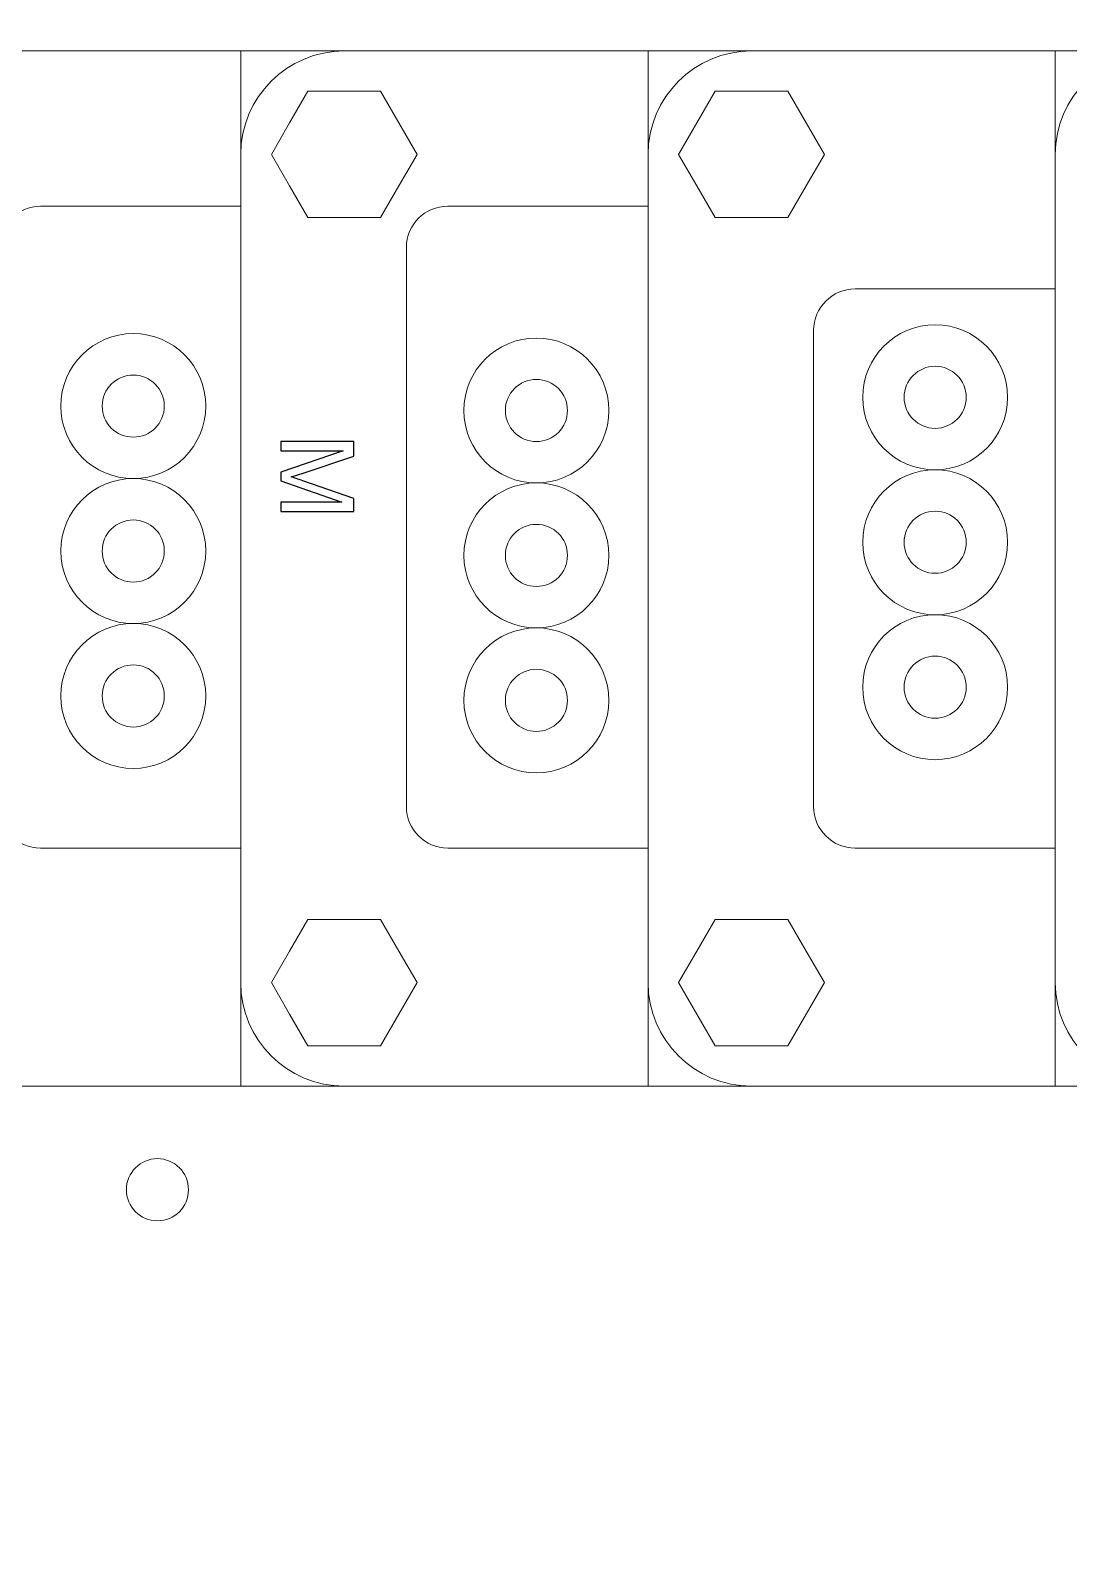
# Model space of a CAD drawing. Header units: millimetres. Extents: x -100 to 87, y -104 to 146.
# Drawn here: x -49 to 1.1, y -27.2 to 46.9 of the extents above; entities that cross this region are included whole.
import ezdxf

# ---------------------------------------------------------------- set-up
doc = ezdxf.new("R2010")
doc.units = ezdxf.units.MM
doc.header["$MEASUREMENT"] = 0
doc.layers.add('Layer 1', color=7, linetype='Continuous')

msp = doc.modelspace()

# ---------------------------------------------------------------- linework, layer by layer
at = {"layer": 'Layer 1', "color": 250, "lineweight": 20}
for points, knots in [([(54.1016, 60.9455), (54.1016, 60.9455), (54.1016, 60.9455), (54.1016, 60.9455), (54.1016, 60.9455), (51.9325, 60.9455), (50.1587, 59.2167), (50.1029, 57.0485), (50.1029, 57.0485), (50.1029, 57.0485), (50.1016, 50.9457), (50.1016, 50.9457), (50.1016, 50.9457), (50.1011, 48.1956), (47.8515, 45.9455), (45.1013, 45.9455), (45.1013, 45.9455), (45.1013, 45.9455), (-94.8981, 45.9455), (-94.8981, 45.9455), (-94.8981, 45.9455), (-97.6484, 45.9455), (-99.8984, 48.1956), (-99.8984, 50.9457), (-99.8984, 50.9457), (-99.8984, 50.9457), (-99.8984, 90.9453), (-99.8984, 90.9453), (-99.8984, 90.9453), (-99.8984, 93.6954), (-97.6484, 95.9455), (-94.8981, 95.9455), (-94.8981, 95.9455), (-94.8981, 95.9455), (45.1013, 95.9455), (45.1013, 95.9455), (45.1013, 95.9455), (47.8516, 95.9455), (50.101, 93.6954), (50.1016, 90.9453), (50.1016, 90.9453), (50.1016, 90.9453), (50.1029, 84.8425), (50.1029, 84.8425), (50.1029, 84.8425), (50.1587, 82.6743), (51.9325, 80.9455), (54.1016, 80.9455), (54.1016, 80.9455), (54.1016, 80.9455), (54.1016, 80.9455), (54.1016, 80.9455), (54.1016, 80.9455), (54.1016, 80.9455), (62.2716, 80.9455), (62.2716, 80.9455), (62.2716, 80.9455), (63.8286, 80.9455), (65.1023, 79.8324), (65.1023, 78.4719), (65.1023, 78.4719), (65.1023, 78.4719), (65.1023, 63.419), (65.1023, 63.419), (65.1023, 63.419), (65.1023, 62.0585), (63.8284, 60.9455), (62.2716, 60.9455), (62.2716, 60.9455), (62.2716, 60.9455), (54.1016, 60.9455), (54.1016, 60.9455)], [0, 0, 0, 0, 0.0526316, 0.0526316, 0.0526316, 0.0526316, 0.1052632, 0.1052632, 0.1052632, 0.1052632, 0.1578947, 0.1578947, 0.1578947, 0.1578947, 0.2105263, 0.2105263, 0.2105263, 0.2105263, 0.2631579, 0.2631579, 0.2631579, 0.2631579, 0.3157895, 0.3157895, 0.3157895, 0.3157895, 0.3684211, 0.3684211, 0.3684211, 0.3684211, 0.4210526, 0.4210526, 0.4210526, 0.4210526, 0.4736842, 0.4736842, 0.4736842, 0.4736842, 0.5263158, 0.5263158, 0.5263158, 0.5263158, 0.5789474, 0.5789474, 0.5789474, 0.5789474, 0.6315789, 0.6315789, 0.6315789, 0.6315789, 0.6842105, 0.6842105, 0.6842105, 0.6842105, 0.7368421, 0.7368421, 0.7368421, 0.7368421, 0.7894737, 0.7894737, 0.7894737, 0.7894737, 0.8421053, 0.8421053, 0.8421053, 0.8421053, 0.8947368, 0.8947368, 0.8947368, 0.8947368, 1, 1, 1, 1]), ([(-48.5599, 38.4466), (-48.5599, 38.4466), (-38.8869, 38.4466), (-38.8869, 38.4466), (-38.8869, 38.4466), (-38.8869, 38.4466), (-38.8869, 45.9454), (-38.8869, 45.9454), (-38.8869, 45.9454), (-38.8869, 45.9454), (-38.8869, 45.9455), (-38.8869, 45.9455), (-38.8869, 45.9455), (-38.8869, 45.9455), (-53.5611, 45.9455), (-53.5611, 45.9455), (-53.5611, 45.9455), (-56.3114, 45.9455), (-58.5614, 43.6953), (-58.5614, 40.9453), (-58.5614, 40.9453), (-58.5614, 40.9453), (-58.5614, 0.9457), (-58.5614, 0.9457), (-58.5614, 0.9457), (-58.5614, -1.8042), (-56.3112, -4.0545), (-53.5611, -4.0545), (-53.5611, -4.0545), (-53.5611, -4.0545), (-38.8869, -4.0545), (-38.8869, -4.0545), (-38.8869, -4.0545), (-38.8869, -4.0545), (-38.8869, 7.4466), (-38.8869, 7.4466), (-38.8869, 7.4466), (-38.8869, 7.4466), (-48.5599, 7.4466), (-48.5599, 7.4466), (-48.5599, 7.4466), (-48.5599, 7.4466), (-48.5599, 7.4466), (-48.5599, 7.4466), (-48.5599, 7.4466), (-49.6645, 7.4466), (-50.5599, 8.342), (-50.5599, 9.4465), (-50.5599, 9.4465), (-50.5599, 9.4465), (-50.5599, 34.4466), (-50.5599, 34.4466), (-50.5599, 34.4466), (-50.5599, 34.4466), (-50.5599, 36.4467), (-50.5599, 36.4467), (-50.5599, 36.4467), (-50.5599, 37.5512), (-49.6645, 38.4466), (-48.5599, 38.4466), (-48.5599, 38.4466), (-48.5599, 38.4466), (-48.5599, 38.4466), (-48.5599, 38.4466)], [0, 0, 0, 0, 0.0588235, 0.0588235, 0.0588235, 0.0588235, 0.1176471, 0.1176471, 0.1176471, 0.1176471, 0.1764706, 0.1764706, 0.1764706, 0.1764706, 0.2352941, 0.2352941, 0.2352941, 0.2352941, 0.2941176, 0.2941176, 0.2941176, 0.2941176, 0.3529412, 0.3529412, 0.3529412, 0.3529412, 0.4117647, 0.4117647, 0.4117647, 0.4117647, 0.4705882, 0.4705882, 0.4705882, 0.4705882, 0.5294118, 0.5294118, 0.5294118, 0.5294118, 0.5882353, 0.5882353, 0.5882353, 0.5882353, 0.6470588, 0.6470588, 0.6470588, 0.6470588, 0.7058824, 0.7058824, 0.7058824, 0.7058824, 0.7647059, 0.7647059, 0.7647059, 0.7647059, 0.8235294, 0.8235294, 0.8235294, 0.8235294, 0.8823529, 0.8823529, 0.8823529, 0.8823529, 1, 1, 1, 1]), ([(-28.8854, 38.4466), (-28.8854, 38.4466), (-19.2124, 38.4466), (-19.2124, 38.4466), (-19.2124, 38.4466), (-19.2124, 38.4466), (-19.2124, 45.9454), (-19.2124, 45.9454), (-19.2124, 45.9454), (-19.2124, 45.9454), (-19.2124, 45.9455), (-19.2124, 45.9455), (-19.2124, 45.9455), (-19.2124, 45.9455), (-33.8866, 45.9455), (-33.8866, 45.9455), (-33.8866, 45.9455), (-36.6369, 45.9455), (-38.8869, 43.6953), (-38.8869, 40.9453), (-38.8869, 40.9453), (-38.8869, 40.9453), (-38.8869, 0.9457), (-38.8869, 0.9457), (-38.8869, 0.9457), (-38.8869, -1.8042), (-36.6367, -4.0545), (-33.8866, -4.0545), (-33.8866, -4.0545), (-33.8866, -4.0545), (-19.2124, -4.0545), (-19.2124, -4.0545), (-19.2124, -4.0545), (-19.2124, -4.0545), (-19.2124, 7.4466), (-19.2124, 7.4466), (-19.2124, 7.4466), (-19.2124, 7.4466), (-28.8854, 7.4466), (-28.8854, 7.4466), (-28.8854, 7.4466), (-28.8854, 7.4466), (-28.8854, 7.4466), (-28.8854, 7.4466), (-28.8854, 7.4466), (-29.99, 7.4466), (-30.8854, 8.342), (-30.8854, 9.4465), (-30.8854, 9.4465), (-30.8854, 9.4465), (-30.8854, 34.4466), (-30.8854, 34.4466), (-30.8854, 34.4466), (-30.8854, 34.4466), (-30.8854, 36.4467), (-30.8854, 36.4467), (-30.8854, 36.4467), (-30.8854, 37.5512), (-29.99, 38.4466), (-28.8854, 38.4466), (-28.8854, 38.4466), (-28.8854, 38.4466), (-28.8854, 38.4466), (-28.8854, 38.4466)], [0, 0, 0, 0, 0.0588235, 0.0588235, 0.0588235, 0.0588235, 0.1176471, 0.1176471, 0.1176471, 0.1176471, 0.1764706, 0.1764706, 0.1764706, 0.1764706, 0.2352941, 0.2352941, 0.2352941, 0.2352941, 0.2941176, 0.2941176, 0.2941176, 0.2941176, 0.3529412, 0.3529412, 0.3529412, 0.3529412, 0.4117647, 0.4117647, 0.4117647, 0.4117647, 0.4705882, 0.4705882, 0.4705882, 0.4705882, 0.5294118, 0.5294118, 0.5294118, 0.5294118, 0.5882353, 0.5882353, 0.5882353, 0.5882353, 0.6470588, 0.6470588, 0.6470588, 0.6470588, 0.7058824, 0.7058824, 0.7058824, 0.7058824, 0.7647059, 0.7647059, 0.7647059, 0.7647059, 0.8235294, 0.8235294, 0.8235294, 0.8235294, 0.8823529, 0.8823529, 0.8823529, 0.8823529, 1, 1, 1, 1]), ([(-9.2109, 34.4466), (-9.2109, 34.4466), (0.4621, 34.4466), (0.4621, 34.4466), (0.4621, 34.4466), (0.4621, 34.4466), (0.4621, 45.9454), (0.4621, 45.9454), (0.4621, 45.9454), (0.4621, 45.9454), (0.4621, 45.9455), (0.4621, 45.9455), (0.4621, 45.9455), (0.4621, 45.9455), (-14.2121, 45.9455), (-14.2121, 45.9455), (-14.2121, 45.9455), (-16.9624, 45.9455), (-19.2124, 43.6953), (-19.2124, 40.9453), (-19.2124, 40.9453), (-19.2124, 40.9453), (-19.2124, 0.9457), (-19.2124, 0.9457), (-19.2124, 0.9457), (-19.2124, -1.8042), (-16.9622, -4.0545), (-14.2121, -4.0545), (-14.2121, -4.0545), (-14.2121, -4.0545), (0.4621, -4.0545), (0.4621, -4.0545), (0.4621, -4.0545), (0.4621, -4.0545), (0.4621, 7.4466), (0.4621, 7.4466), (0.4621, 7.4466), (0.4621, 7.4466), (-9.2109, 7.4466), (-9.2109, 7.4466), (-9.2109, 7.4466), (-9.2109, 7.4466), (-9.2109, 7.4466), (-9.2109, 7.4466), (-9.2109, 7.4466), (-10.3155, 7.4466), (-11.2109, 8.342), (-11.2109, 9.4465), (-11.2109, 9.4465), (-11.2109, 9.4465), (-11.2109, 30.4466), (-11.2109, 30.4466), (-11.2109, 30.4466), (-11.2109, 30.4466), (-11.2109, 32.4467), (-11.2109, 32.4467), (-11.2109, 32.4467), (-11.2109, 33.5512), (-10.3155, 34.4466), (-9.2109, 34.4466), (-9.2109, 34.4466), (-9.2109, 34.4466), (-9.2109, 34.4466), (-9.2109, 34.4466)], [0, 0, 0, 0, 0.0588235, 0.0588235, 0.0588235, 0.0588235, 0.1176471, 0.1176471, 0.1176471, 0.1176471, 0.1764706, 0.1764706, 0.1764706, 0.1764706, 0.2352941, 0.2352941, 0.2352941, 0.2352941, 0.2941176, 0.2941176, 0.2941176, 0.2941176, 0.3529412, 0.3529412, 0.3529412, 0.3529412, 0.4117647, 0.4117647, 0.4117647, 0.4117647, 0.4705882, 0.4705882, 0.4705882, 0.4705882, 0.5294118, 0.5294118, 0.5294118, 0.5294118, 0.5882353, 0.5882353, 0.5882353, 0.5882353, 0.6470588, 0.6470588, 0.6470588, 0.6470588, 0.7058824, 0.7058824, 0.7058824, 0.7058824, 0.7647059, 0.7647059, 0.7647059, 0.7647059, 0.8235294, 0.8235294, 0.8235294, 0.8235294, 0.8823529, 0.8823529, 0.8823529, 0.8823529, 1, 1, 1, 1]), ([(10.4636, 34.4466), (10.4636, 34.4466), (20.1366, 34.4466), (20.1366, 34.4466), (20.1366, 34.4466), (20.1366, 34.4466), (20.1366, 45.9454), (20.1366, 45.9454), (20.1366, 45.9454), (20.1366, 45.9454), (20.1366, 45.9455), (20.1366, 45.9455), (20.1366, 45.9455), (20.1366, 45.9455), (5.4624, 45.9455), (5.4624, 45.9455), (5.4624, 45.9455), (2.7121, 45.9455), (0.4621, 43.6953), (0.4621, 40.9453), (0.4621, 40.9453), (0.4621, 40.9453), (0.4621, 0.9457), (0.4621, 0.9457), (0.4621, 0.9457), (0.4621, -1.8042), (2.7123, -4.0545), (5.4624, -4.0545), (5.4624, -4.0545), (5.4624, -4.0545), (20.1366, -4.0545), (20.1366, -4.0545), (20.1366, -4.0545), (20.1366, -4.0545), (20.1366, 7.4466), (20.1366, 7.4466), (20.1366, 7.4466), (20.1366, 7.4466), (10.4636, 7.4466), (10.4636, 7.4466), (10.4636, 7.4466), (10.4636, 7.4466), (10.4636, 7.4466), (10.4636, 7.4466), (10.4636, 7.4466), (9.359, 7.4466), (8.4636, 8.342), (8.4636, 9.4465), (8.4636, 9.4465), (8.4636, 9.4465), (8.4636, 30.4466), (8.4636, 30.4466), (8.4636, 30.4466), (8.4636, 30.4466), (8.4636, 32.4467), (8.4636, 32.4467), (8.4636, 32.4467), (8.4636, 33.5512), (9.359, 34.4466), (10.4636, 34.4466), (10.4636, 34.4466), (10.4636, 34.4466), (10.4636, 34.4466), (10.4636, 34.4466)], [0, 0, 0, 0, 0.0588235, 0.0588235, 0.0588235, 0.0588235, 0.1176471, 0.1176471, 0.1176471, 0.1176471, 0.1764706, 0.1764706, 0.1764706, 0.1764706, 0.2352941, 0.2352941, 0.2352941, 0.2352941, 0.2941176, 0.2941176, 0.2941176, 0.2941176, 0.3529412, 0.3529412, 0.3529412, 0.3529412, 0.4117647, 0.4117647, 0.4117647, 0.4117647, 0.4705882, 0.4705882, 0.4705882, 0.4705882, 0.5294118, 0.5294118, 0.5294118, 0.5294118, 0.5882353, 0.5882353, 0.5882353, 0.5882353, 0.6470588, 0.6470588, 0.6470588, 0.6470588, 0.7058824, 0.7058824, 0.7058824, 0.7058824, 0.7647059, 0.7647059, 0.7647059, 0.7647059, 0.8235294, 0.8235294, 0.8235294, 0.8235294, 0.8823529, 0.8823529, 0.8823529, 0.8823529, 1, 1, 1, 1]), ([(-30.3679, 40.9454), (-30.3679, 40.9454), (-31.2476, 39.4215), (-31.2476, 39.4215), (-31.2476, 39.4215), (-31.2476, 39.4215), (-32.1274, 37.8978), (-32.1274, 37.8978), (-32.1274, 37.8978), (-32.1274, 37.8978), (-33.8869, 37.8978), (-33.8869, 37.8978), (-33.8869, 37.8978), (-33.8869, 37.8978), (-35.6464, 37.8978), (-35.6464, 37.8978), (-35.6464, 37.8978), (-35.6464, 37.8978), (-36.5262, 39.4215), (-36.5262, 39.4215), (-36.5262, 39.4215), (-36.5262, 39.4215), (-37.4059, 40.9454), (-37.4059, 40.9454), (-37.4059, 40.9454), (-37.4059, 40.9454), (-36.5262, 42.4693), (-36.5262, 42.4693), (-36.5262, 42.4693), (-36.5262, 42.4693), (-35.6464, 43.993), (-35.6464, 43.993), (-35.6464, 43.993), (-35.6464, 43.993), (-33.8869, 43.993), (-33.8869, 43.993), (-33.8869, 43.993), (-33.8869, 43.993), (-32.1274, 43.993), (-32.1274, 43.993), (-32.1274, 43.993), (-32.1274, 43.993), (-31.2476, 42.4693), (-31.2476, 42.4693), (-31.2476, 42.4693), (-31.2476, 42.4693), (-30.3679, 40.9454), (-30.3679, 40.9454)], [0, 0, 0, 0, 0.0769231, 0.0769231, 0.0769231, 0.0769231, 0.1538462, 0.1538462, 0.1538462, 0.1538462, 0.2307692, 0.2307692, 0.2307692, 0.2307692, 0.3076923, 0.3076923, 0.3076923, 0.3076923, 0.3846154, 0.3846154, 0.3846154, 0.3846154, 0.4615385, 0.4615385, 0.4615385, 0.4615385, 0.5384615, 0.5384615, 0.5384615, 0.5384615, 0.6153846, 0.6153846, 0.6153846, 0.6153846, 0.6923077, 0.6923077, 0.6923077, 0.6923077, 0.7692308, 0.7692308, 0.7692308, 0.7692308, 0.8461538, 0.8461538, 0.8461538, 0.8461538, 1, 1, 1, 1]), ([(-10.6934, 40.9454), (-10.6934, 40.9454), (-11.5731, 39.4215), (-11.5731, 39.4215), (-11.5731, 39.4215), (-11.5731, 39.4215), (-12.4529, 37.8978), (-12.4529, 37.8978), (-12.4529, 37.8978), (-12.4529, 37.8978), (-14.2124, 37.8978), (-14.2124, 37.8978), (-14.2124, 37.8978), (-14.2124, 37.8978), (-15.9719, 37.8978), (-15.9719, 37.8978), (-15.9719, 37.8978), (-15.9719, 37.8978), (-16.8517, 39.4215), (-16.8517, 39.4215), (-16.8517, 39.4215), (-16.8517, 39.4215), (-17.7314, 40.9454), (-17.7314, 40.9454), (-17.7314, 40.9454), (-17.7314, 40.9454), (-16.8517, 42.4693), (-16.8517, 42.4693), (-16.8517, 42.4693), (-16.8517, 42.4693), (-15.9719, 43.993), (-15.9719, 43.993), (-15.9719, 43.993), (-15.9719, 43.993), (-14.2124, 43.993), (-14.2124, 43.993), (-14.2124, 43.993), (-14.2124, 43.993), (-12.4529, 43.993), (-12.4529, 43.993), (-12.4529, 43.993), (-12.4529, 43.993), (-11.5731, 42.4693), (-11.5731, 42.4693), (-11.5731, 42.4693), (-11.5731, 42.4693), (-10.6934, 40.9454), (-10.6934, 40.9454)], [0, 0, 0, 0, 0.0769231, 0.0769231, 0.0769231, 0.0769231, 0.1538462, 0.1538462, 0.1538462, 0.1538462, 0.2307692, 0.2307692, 0.2307692, 0.2307692, 0.3076923, 0.3076923, 0.3076923, 0.3076923, 0.3846154, 0.3846154, 0.3846154, 0.3846154, 0.4615385, 0.4615385, 0.4615385, 0.4615385, 0.5384615, 0.5384615, 0.5384615, 0.5384615, 0.6153846, 0.6153846, 0.6153846, 0.6153846, 0.6923077, 0.6923077, 0.6923077, 0.6923077, 0.7692308, 0.7692308, 0.7692308, 0.7692308, 0.8461538, 0.8461538, 0.8461538, 0.8461538, 1, 1, 1, 1]), ([(-1.8423, 29.2148), (-1.8423, 27.2817), (-3.4093, 25.7148), (-5.3423, 25.7148), (-5.3423, 25.7148), (-7.2753, 25.7148), (-8.8423, 27.2817), (-8.8423, 29.2148), (-8.8423, 29.2148), (-8.8423, 31.1479), (-7.2753, 32.7148), (-5.3423, 32.7148), (-5.3423, 32.7148), (-3.4093, 32.7148), (-1.8423, 31.1479), (-1.8423, 29.2148)], [0, 0, 0, 0, 0.2, 0.2, 0.2, 0.2, 0.4, 0.4, 0.4, 0.4, 0.6, 0.6, 0.6, 0.6, 1, 1, 1, 1]), ([(-40.5773, 28.7914), (-40.5773, 26.8583), (-42.1443, 25.2914), (-44.0773, 25.2914), (-44.0773, 25.2914), (-46.0103, 25.2914), (-47.5773, 26.8583), (-47.5773, 28.7914), (-47.5773, 28.7914), (-47.5773, 30.7245), (-46.0103, 32.2914), (-44.0773, 32.2914), (-44.0773, 32.2914), (-42.1443, 32.2914), (-40.5773, 30.7245), (-40.5773, 28.7914)], [0, 0, 0, 0, 0.2, 0.2, 0.2, 0.2, 0.4, 0.4, 0.4, 0.4, 0.6, 0.6, 0.6, 0.6, 1, 1, 1, 1]), ([(-21.1039, 28.5798), (-21.1039, 26.6467), (-22.6709, 25.0798), (-24.6039, 25.0798), (-24.6039, 25.0798), (-26.5369, 25.0798), (-28.1039, 26.6467), (-28.1039, 28.5798), (-28.1039, 28.5798), (-28.1039, 30.5129), (-26.5369, 32.0798), (-24.6039, 32.0798), (-24.6039, 32.0798), (-22.6709, 32.0798), (-21.1039, 30.5129), (-21.1039, 28.5798)], [0, 0, 0, 0, 0.2, 0.2, 0.2, 0.2, 0.4, 0.4, 0.4, 0.4, 0.6, 0.6, 0.6, 0.6, 1, 1, 1, 1]), ([(-3.8423, 29.2148), (-3.8423, 28.3864), (-4.5139, 27.7148), (-5.3423, 27.7148), (-5.3423, 27.7148), (-6.1707, 27.7148), (-6.8423, 28.3864), (-6.8423, 29.2148), (-6.8423, 29.2148), (-6.8423, 30.0432), (-6.1707, 30.7148), (-5.3423, 30.7148), (-5.3423, 30.7148), (-4.5139, 30.7148), (-3.8423, 30.0432), (-3.8423, 29.2148)], [0, 0, 0, 0, 0.2, 0.2, 0.2, 0.2, 0.4, 0.4, 0.4, 0.4, 0.6, 0.6, 0.6, 0.6, 1, 1, 1, 1]), ([(-42.5773, 28.7914), (-42.5773, 27.963), (-43.2489, 27.2914), (-44.0773, 27.2914), (-44.0773, 27.2914), (-44.9057, 27.2914), (-45.5773, 27.963), (-45.5773, 28.7914), (-45.5773, 28.7914), (-45.5773, 29.6198), (-44.9057, 30.2914), (-44.0773, 30.2914), (-44.0773, 30.2914), (-43.2489, 30.2914), (-42.5773, 29.6198), (-42.5773, 28.7914)], [0, 0, 0, 0, 0.2, 0.2, 0.2, 0.2, 0.4, 0.4, 0.4, 0.4, 0.6, 0.6, 0.6, 0.6, 1, 1, 1, 1]), ([(-23.1039, 28.5798), (-23.1039, 27.7514), (-23.7755, 27.0798), (-24.6039, 27.0798), (-24.6039, 27.0798), (-25.4323, 27.0798), (-26.1039, 27.7514), (-26.1039, 28.5798), (-26.1039, 28.5798), (-26.1039, 29.4082), (-25.4323, 30.0798), (-24.6039, 30.0798), (-24.6039, 30.0798), (-23.7755, 30.0798), (-23.1039, 29.4082), (-23.1039, 28.5798)], [0, 0, 0, 0, 0.2, 0.2, 0.2, 0.2, 0.4, 0.4, 0.4, 0.4, 0.6, 0.6, 0.6, 0.6, 1, 1, 1, 1]), ([(-40.5773, 21.7914), (-40.5773, 19.8583), (-42.1443, 18.2914), (-44.0773, 18.2914), (-44.0773, 18.2914), (-46.0103, 18.2914), (-47.5773, 19.8583), (-47.5773, 21.7914), (-47.5773, 21.7914), (-47.5773, 23.7245), (-46.0103, 25.2914), (-44.0773, 25.2914), (-44.0773, 25.2914), (-42.1443, 25.2914), (-40.5773, 23.7245), (-40.5773, 21.7914)], [0, 0, 0, 0, 0.2, 0.2, 0.2, 0.2, 0.4, 0.4, 0.4, 0.4, 0.6, 0.6, 0.6, 0.6, 1, 1, 1, 1]), ([(-1.8423, 22.2148), (-1.8423, 20.2817), (-3.4093, 18.7148), (-5.3423, 18.7148), (-5.3423, 18.7148), (-7.2753, 18.7148), (-8.8423, 20.2817), (-8.8423, 22.2148), (-8.8423, 22.2148), (-8.8423, 24.1479), (-7.2753, 25.7148), (-5.3423, 25.7148), (-5.3423, 25.7148), (-3.4093, 25.7148), (-1.8423, 24.1479), (-1.8423, 22.2148)], [0, 0, 0, 0, 0.2, 0.2, 0.2, 0.2, 0.4, 0.4, 0.4, 0.4, 0.6, 0.6, 0.6, 0.6, 1, 1, 1, 1]), ([(-21.1039, 21.5798), (-21.1039, 19.6467), (-22.6709, 18.0798), (-24.6039, 18.0798), (-24.6039, 18.0798), (-26.5369, 18.0798), (-28.1039, 19.6467), (-28.1039, 21.5798), (-28.1039, 21.5798), (-28.1039, 23.5129), (-26.5369, 25.0798), (-24.6039, 25.0798), (-24.6039, 25.0798), (-22.6709, 25.0798), (-21.1039, 23.5129), (-21.1039, 21.5798)], [0, 0, 0, 0, 0.2, 0.2, 0.2, 0.2, 0.4, 0.4, 0.4, 0.4, 0.6, 0.6, 0.6, 0.6, 1, 1, 1, 1]), ([(-42.5773, 21.7914), (-42.5773, 20.963), (-43.2489, 20.2914), (-44.0773, 20.2914), (-44.0773, 20.2914), (-44.9057, 20.2914), (-45.5773, 20.963), (-45.5773, 21.7914), (-45.5773, 21.7914), (-45.5773, 22.6198), (-44.9057, 23.2914), (-44.0773, 23.2914), (-44.0773, 23.2914), (-43.2489, 23.2914), (-42.5773, 22.6198), (-42.5773, 21.7914)], [0, 0, 0, 0, 0.2, 0.2, 0.2, 0.2, 0.4, 0.4, 0.4, 0.4, 0.6, 0.6, 0.6, 0.6, 1, 1, 1, 1]), ([(-23.1039, 21.5798), (-23.1039, 20.7514), (-23.7755, 20.0798), (-24.6039, 20.0798), (-24.6039, 20.0798), (-25.4323, 20.0798), (-26.1039, 20.7514), (-26.1039, 21.5798), (-26.1039, 21.5798), (-26.1039, 22.4082), (-25.4323, 23.0798), (-24.6039, 23.0798), (-24.6039, 23.0798), (-23.7755, 23.0798), (-23.1039, 22.4082), (-23.1039, 21.5798)], [0, 0, 0, 0, 0.2, 0.2, 0.2, 0.2, 0.4, 0.4, 0.4, 0.4, 0.6, 0.6, 0.6, 0.6, 1, 1, 1, 1]), ([(-3.8423, 22.2148), (-3.8423, 21.3864), (-4.5139, 20.7148), (-5.3423, 20.7148), (-5.3423, 20.7148), (-6.1707, 20.7148), (-6.8423, 21.3864), (-6.8423, 22.2148), (-6.8423, 22.2148), (-6.8423, 23.0432), (-6.1707, 23.7148), (-5.3423, 23.7148), (-5.3423, 23.7148), (-4.5139, 23.7148), (-3.8423, 23.0432), (-3.8423, 22.2148)], [0, 0, 0, 0, 0.2, 0.2, 0.2, 0.2, 0.4, 0.4, 0.4, 0.4, 0.6, 0.6, 0.6, 0.6, 1, 1, 1, 1]), ([(-1.8423, 15.2148), (-1.8423, 13.2817), (-3.4093, 11.7148), (-5.3423, 11.7148), (-5.3423, 11.7148), (-7.2753, 11.7148), (-8.8423, 13.2817), (-8.8423, 15.2148), (-8.8423, 15.2148), (-8.8423, 17.1479), (-7.2753, 18.7148), (-5.3423, 18.7148), (-5.3423, 18.7148), (-3.4093, 18.7148), (-1.8423, 17.1479), (-1.8423, 15.2148)], [0, 0, 0, 0, 0.2, 0.2, 0.2, 0.2, 0.4, 0.4, 0.4, 0.4, 0.6, 0.6, 0.6, 0.6, 1, 1, 1, 1]), ([(-40.5773, 14.7914), (-40.5773, 12.8583), (-42.1443, 11.2914), (-44.0773, 11.2914), (-44.0773, 11.2914), (-46.0103, 11.2914), (-47.5773, 12.8583), (-47.5773, 14.7914), (-47.5773, 14.7914), (-47.5773, 16.7245), (-46.0103, 18.2914), (-44.0773, 18.2914), (-44.0773, 18.2914), (-42.1443, 18.2914), (-40.5773, 16.7245), (-40.5773, 14.7914)], [0, 0, 0, 0, 0.2, 0.2, 0.2, 0.2, 0.4, 0.4, 0.4, 0.4, 0.6, 0.6, 0.6, 0.6, 1, 1, 1, 1]), ([(-21.1039, 14.5798), (-21.1039, 12.6467), (-22.6709, 11.0798), (-24.6039, 11.0798), (-24.6039, 11.0798), (-26.5369, 11.0798), (-28.1039, 12.6467), (-28.1039, 14.5798), (-28.1039, 14.5798), (-28.1039, 16.5129), (-26.5369, 18.0798), (-24.6039, 18.0798), (-24.6039, 18.0798), (-22.6709, 18.0798), (-21.1039, 16.5129), (-21.1039, 14.5798)], [0, 0, 0, 0, 0.2, 0.2, 0.2, 0.2, 0.4, 0.4, 0.4, 0.4, 0.6, 0.6, 0.6, 0.6, 1, 1, 1, 1]), ([(-3.8423, 15.2148), (-3.8423, 14.3864), (-4.5139, 13.7148), (-5.3423, 13.7148), (-5.3423, 13.7148), (-6.1707, 13.7148), (-6.8423, 14.3864), (-6.8423, 15.2148), (-6.8423, 15.2148), (-6.8423, 16.0432), (-6.1707, 16.7148), (-5.3423, 16.7148), (-5.3423, 16.7148), (-4.5139, 16.7148), (-3.8423, 16.0432), (-3.8423, 15.2148)], [0, 0, 0, 0, 0.2, 0.2, 0.2, 0.2, 0.4, 0.4, 0.4, 0.4, 0.6, 0.6, 0.6, 0.6, 1, 1, 1, 1]), ([(-42.5773, 14.7914), (-42.5773, 13.963), (-43.2489, 13.2914), (-44.0773, 13.2914), (-44.0773, 13.2914), (-44.9057, 13.2914), (-45.5773, 13.963), (-45.5773, 14.7914), (-45.5773, 14.7914), (-45.5773, 15.6198), (-44.9057, 16.2914), (-44.0773, 16.2914), (-44.0773, 16.2914), (-43.2489, 16.2914), (-42.5773, 15.6198), (-42.5773, 14.7914)], [0, 0, 0, 0, 0.2, 0.2, 0.2, 0.2, 0.4, 0.4, 0.4, 0.4, 0.6, 0.6, 0.6, 0.6, 1, 1, 1, 1]), ([(-23.1039, 14.5798), (-23.1039, 13.7514), (-23.7755, 13.0798), (-24.6039, 13.0798), (-24.6039, 13.0798), (-25.4323, 13.0798), (-26.1039, 13.7514), (-26.1039, 14.5798), (-26.1039, 14.5798), (-26.1039, 15.4082), (-25.4323, 16.0798), (-24.6039, 16.0798), (-24.6039, 16.0798), (-23.7755, 16.0798), (-23.1039, 15.4082), (-23.1039, 14.5798)], [0, 0, 0, 0, 0.2, 0.2, 0.2, 0.2, 0.4, 0.4, 0.4, 0.4, 0.6, 0.6, 0.6, 0.6, 1, 1, 1, 1]), ([(-30.3679, 0.9455), (-30.3679, 0.9455), (-31.2476, -0.5784), (-31.2476, -0.5784), (-31.2476, -0.5784), (-31.2476, -0.5784), (-32.1274, -2.1021), (-32.1274, -2.1021), (-32.1274, -2.1021), (-32.1274, -2.1021), (-33.8869, -2.1021), (-33.8869, -2.1021), (-33.8869, -2.1021), (-33.8869, -2.1021), (-35.6464, -2.1021), (-35.6464, -2.1021), (-35.6464, -2.1021), (-35.6464, -2.1021), (-36.5262, -0.5784), (-36.5262, -0.5784), (-36.5262, -0.5784), (-36.5262, -0.5784), (-37.4059, 0.9455), (-37.4059, 0.9455), (-37.4059, 0.9455), (-37.4059, 0.9455), (-36.5262, 2.4694), (-36.5262, 2.4694), (-36.5262, 2.4694), (-36.5262, 2.4694), (-35.6464, 3.9931), (-35.6464, 3.9931), (-35.6464, 3.9931), (-35.6464, 3.9931), (-33.8869, 3.9931), (-33.8869, 3.9931), (-33.8869, 3.9931), (-33.8869, 3.9931), (-32.1274, 3.9931), (-32.1274, 3.9931), (-32.1274, 3.9931), (-32.1274, 3.9931), (-31.2476, 2.4694), (-31.2476, 2.4694), (-31.2476, 2.4694), (-31.2476, 2.4694), (-30.3679, 0.9455), (-30.3679, 0.9455)], [0, 0, 0, 0, 0.0769231, 0.0769231, 0.0769231, 0.0769231, 0.1538462, 0.1538462, 0.1538462, 0.1538462, 0.2307692, 0.2307692, 0.2307692, 0.2307692, 0.3076923, 0.3076923, 0.3076923, 0.3076923, 0.3846154, 0.3846154, 0.3846154, 0.3846154, 0.4615385, 0.4615385, 0.4615385, 0.4615385, 0.5384615, 0.5384615, 0.5384615, 0.5384615, 0.6153846, 0.6153846, 0.6153846, 0.6153846, 0.6923077, 0.6923077, 0.6923077, 0.6923077, 0.7692308, 0.7692308, 0.7692308, 0.7692308, 0.8461538, 0.8461538, 0.8461538, 0.8461538, 1, 1, 1, 1]), ([(-10.6934, 0.9455), (-10.6934, 0.9455), (-11.5731, -0.5784), (-11.5731, -0.5784), (-11.5731, -0.5784), (-11.5731, -0.5784), (-12.4529, -2.1021), (-12.4529, -2.1021), (-12.4529, -2.1021), (-12.4529, -2.1021), (-14.2124, -2.1021), (-14.2124, -2.1021), (-14.2124, -2.1021), (-14.2124, -2.1021), (-15.9719, -2.1021), (-15.9719, -2.1021), (-15.9719, -2.1021), (-15.9719, -2.1021), (-16.8517, -0.5784), (-16.8517, -0.5784), (-16.8517, -0.5784), (-16.8517, -0.5784), (-17.7314, 0.9455), (-17.7314, 0.9455), (-17.7314, 0.9455), (-17.7314, 0.9455), (-16.8517, 2.4694), (-16.8517, 2.4694), (-16.8517, 2.4694), (-16.8517, 2.4694), (-15.9719, 3.9931), (-15.9719, 3.9931), (-15.9719, 3.9931), (-15.9719, 3.9931), (-14.2124, 3.9931), (-14.2124, 3.9931), (-14.2124, 3.9931), (-14.2124, 3.9931), (-12.4529, 3.9931), (-12.4529, 3.9931), (-12.4529, 3.9931), (-12.4529, 3.9931), (-11.5731, 2.4694), (-11.5731, 2.4694), (-11.5731, 2.4694), (-11.5731, 2.4694), (-10.6934, 0.9455), (-10.6934, 0.9455)], [0, 0, 0, 0, 0.0769231, 0.0769231, 0.0769231, 0.0769231, 0.1538462, 0.1538462, 0.1538462, 0.1538462, 0.2307692, 0.2307692, 0.2307692, 0.2307692, 0.3076923, 0.3076923, 0.3076923, 0.3076923, 0.3846154, 0.3846154, 0.3846154, 0.3846154, 0.4615385, 0.4615385, 0.4615385, 0.4615385, 0.5384615, 0.5384615, 0.5384615, 0.5384615, 0.6153846, 0.6153846, 0.6153846, 0.6153846, 0.6923077, 0.6923077, 0.6923077, 0.6923077, 0.7692308, 0.7692308, 0.7692308, 0.7692308, 0.8461538, 0.8461538, 0.8461538, 0.8461538, 1, 1, 1, 1]), ([(56.0896, -39.0545), (56.0896, -39.0545), (56.0896, -39.0545), (56.0896, -39.0545), (56.0896, -39.0545), (53.9205, -39.0545), (52.1467, -40.7833), (52.0909, -42.9515), (52.0909, -42.9515), (52.0909, -42.9515), (52.0896, -49.0543), (52.0896, -49.0543), (52.0896, -49.0543), (52.0891, -51.8044), (49.8395, -54.0545), (47.0893, -54.0545), (47.0893, -54.0545), (47.0893, -54.0545), (-92.9101, -54.0545), (-92.9101, -54.0545), (-92.9101, -54.0545), (-95.6604, -54.0545), (-97.9104, -51.8044), (-97.9104, -49.0543), (-97.9104, -49.0543), (-97.9104, -49.0543), (-97.9104, -9.0547), (-97.9104, -9.0547), (-97.9104, -9.0547), (-97.9104, -6.3046), (-95.6604, -4.0545), (-92.9101, -4.0545), (-92.9101, -4.0545), (-92.9101, -4.0545), (47.0893, -4.0545), (47.0893, -4.0545), (47.0893, -4.0545), (49.8396, -4.0545), (52.089, -6.3046), (52.0896, -9.0547), (52.0896, -9.0547), (52.0896, -9.0547), (52.0909, -15.1575), (52.0909, -15.1575), (52.0909, -15.1575), (52.1467, -17.3257), (53.9205, -19.0545), (56.0896, -19.0545), (56.0896, -19.0545), (56.0896, -19.0545), (56.0896, -19.0545), (56.0896, -19.0545), (56.0896, -19.0545), (56.0896, -19.0545), (64.2596, -19.0545), (64.2596, -19.0545), (64.2596, -19.0545), (65.8166, -19.0545), (67.0903, -20.1676), (67.0903, -21.5281), (67.0903, -21.5281), (67.0903, -21.5281), (67.0903, -36.581), (67.0903, -36.581), (67.0903, -36.581), (67.0903, -37.9415), (65.8164, -39.0545), (64.2596, -39.0545), (64.2596, -39.0545), (64.2596, -39.0545), (56.0896, -39.0545), (56.0896, -39.0545)], [0, 0, 0, 0, 0.0526316, 0.0526316, 0.0526316, 0.0526316, 0.1052632, 0.1052632, 0.1052632, 0.1052632, 0.1578947, 0.1578947, 0.1578947, 0.1578947, 0.2105263, 0.2105263, 0.2105263, 0.2105263, 0.2631579, 0.2631579, 0.2631579, 0.2631579, 0.3157895, 0.3157895, 0.3157895, 0.3157895, 0.3684211, 0.3684211, 0.3684211, 0.3684211, 0.4210526, 0.4210526, 0.4210526, 0.4210526, 0.4736842, 0.4736842, 0.4736842, 0.4736842, 0.5263158, 0.5263158, 0.5263158, 0.5263158, 0.5789474, 0.5789474, 0.5789474, 0.5789474, 0.6315789, 0.6315789, 0.6315789, 0.6315789, 0.6842105, 0.6842105, 0.6842105, 0.6842105, 0.7368421, 0.7368421, 0.7368421, 0.7368421, 0.7894737, 0.7894737, 0.7894737, 0.7894737, 0.8421053, 0.8421053, 0.8421053, 0.8421053, 0.8947368, 0.8947368, 0.8947368, 0.8947368, 1, 1, 1, 1]), ([(-41.4105, -9.0547), (-41.4105, -9.8831), (-42.0821, -10.5547), (-42.9105, -10.5547), (-42.9105, -10.5547), (-43.7389, -10.5547), (-44.4105, -9.8831), (-44.4105, -9.0547), (-44.4105, -9.0547), (-44.4105, -8.2263), (-43.7389, -7.5547), (-42.9105, -7.5547), (-42.9105, -7.5547), (-42.0821, -7.5547), (-41.4105, -8.2263), (-41.4105, -9.0547)], [0, 0, 0, 0, 0.2, 0.2, 0.2, 0.2, 0.4, 0.4, 0.4, 0.4, 0.6, 0.6, 0.6, 0.6, 1, 1, 1, 1])]:
    msp.add_open_spline(points, degree=3, knots=knots, dxfattribs=at)
at = {"layer": 'Layer 1', "color": 250}
msp.add_open_spline([(-36.9562, 27.0757), (-36.9562, 27.0757), (-33.42, 27.0757), (-33.42, 27.0757), (-33.42, 27.0757), (-33.42, 27.0757), (-33.42, 26.3744), (-33.42, 26.3744), (-33.42, 26.3744), (-33.42, 26.3744), (-35.9232, 25.5381), (-35.9232, 25.5381), (-35.9232, 25.5381), (-36.1561, 25.4607), (-36.3306, 25.4047), (-36.4467, 25.3693), (-36.4467, 25.3693), (-36.3183, 25.329), (-36.129, 25.2656), (-35.8795, 25.18), (-35.8795, 25.18), (-35.8795, 25.18), (-33.42, 24.3289), (-33.42, 24.3289), (-33.42, 24.3289), (-33.42, 24.3289), (-33.42, 23.7025), (-33.42, 23.7025), (-33.42, 23.7025), (-33.42, 23.7025), (-36.9562, 23.7025), (-36.9562, 23.7025), (-36.9562, 23.7025), (-36.9562, 23.7025), (-36.9562, 24.1519), (-36.9562, 24.1519), (-36.9562, 24.1519), (-36.9562, 24.1519), (-33.9979, 24.1519), (-33.9979, 24.1519), (-33.9979, 24.1519), (-33.9979, 24.1519), (-36.9562, 25.1841), (-36.9562, 25.1841), (-36.9562, 25.1841), (-36.9562, 25.1841), (-36.9562, 25.6056), (-36.9562, 25.6056), (-36.9562, 25.6056), (-36.9562, 25.6056), (-33.9435, 26.6263), (-33.9435, 26.6263), (-33.9435, 26.6263), (-33.9435, 26.6263), (-36.9562, 26.6263), (-36.9562, 26.6263), (-36.9562, 26.6263), (-36.9562, 26.6263), (-36.9562, 27.0757), (-36.9562, 27.0757)], degree=3, knots=[0, 0, 0, 0, 0.0625, 0.0625, 0.0625, 0.0625, 0.125, 0.125, 0.125, 0.125, 0.1875, 0.1875, 0.1875, 0.1875, 0.25, 0.25, 0.25, 0.25, 0.3125, 0.3125, 0.3125, 0.3125, 0.375, 0.375, 0.375, 0.375, 0.4375, 0.4375, 0.4375, 0.4375, 0.5, 0.5, 0.5, 0.5, 0.5625, 0.5625, 0.5625, 0.5625, 0.625, 0.625, 0.625, 0.625, 0.6875, 0.6875, 0.6875, 0.6875, 0.75, 0.75, 0.75, 0.75, 0.8125, 0.8125, 0.8125, 0.8125, 0.875, 0.875, 0.875, 0.875, 1, 1, 1, 1], dxfattribs=at)

doc.saveas('drawing.dxf')
